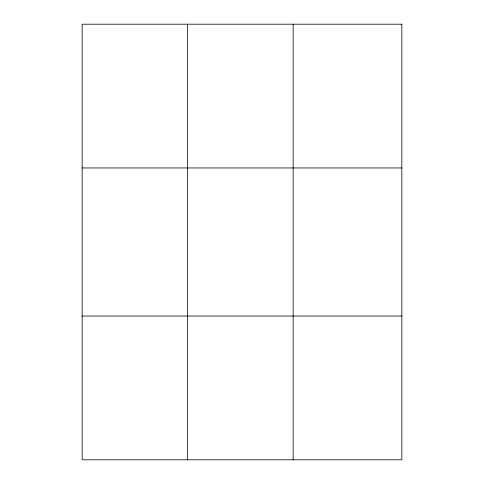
<?xml version="1.0" encoding="UTF-8"?>
<svg xmlns="http://www.w3.org/2000/svg" width="484" height="484" viewBox="0 0 484 484"><rect width="100%" height="100%" fill="white"/><g stroke="black" fill="none" stroke-linecap="round" stroke-linejoin="round"><path stroke-width="0.73" d="M187.647 24.2L187.647 459.8M293.153 24.2L293.153 459.8M82.147 167.948L401.853 167.948M82.147 316.052L401.853 316.052M401.853 24.2L401.853 459.8L82.147 459.8L82.147 24.2L401.853 24.2"/></g></svg>
